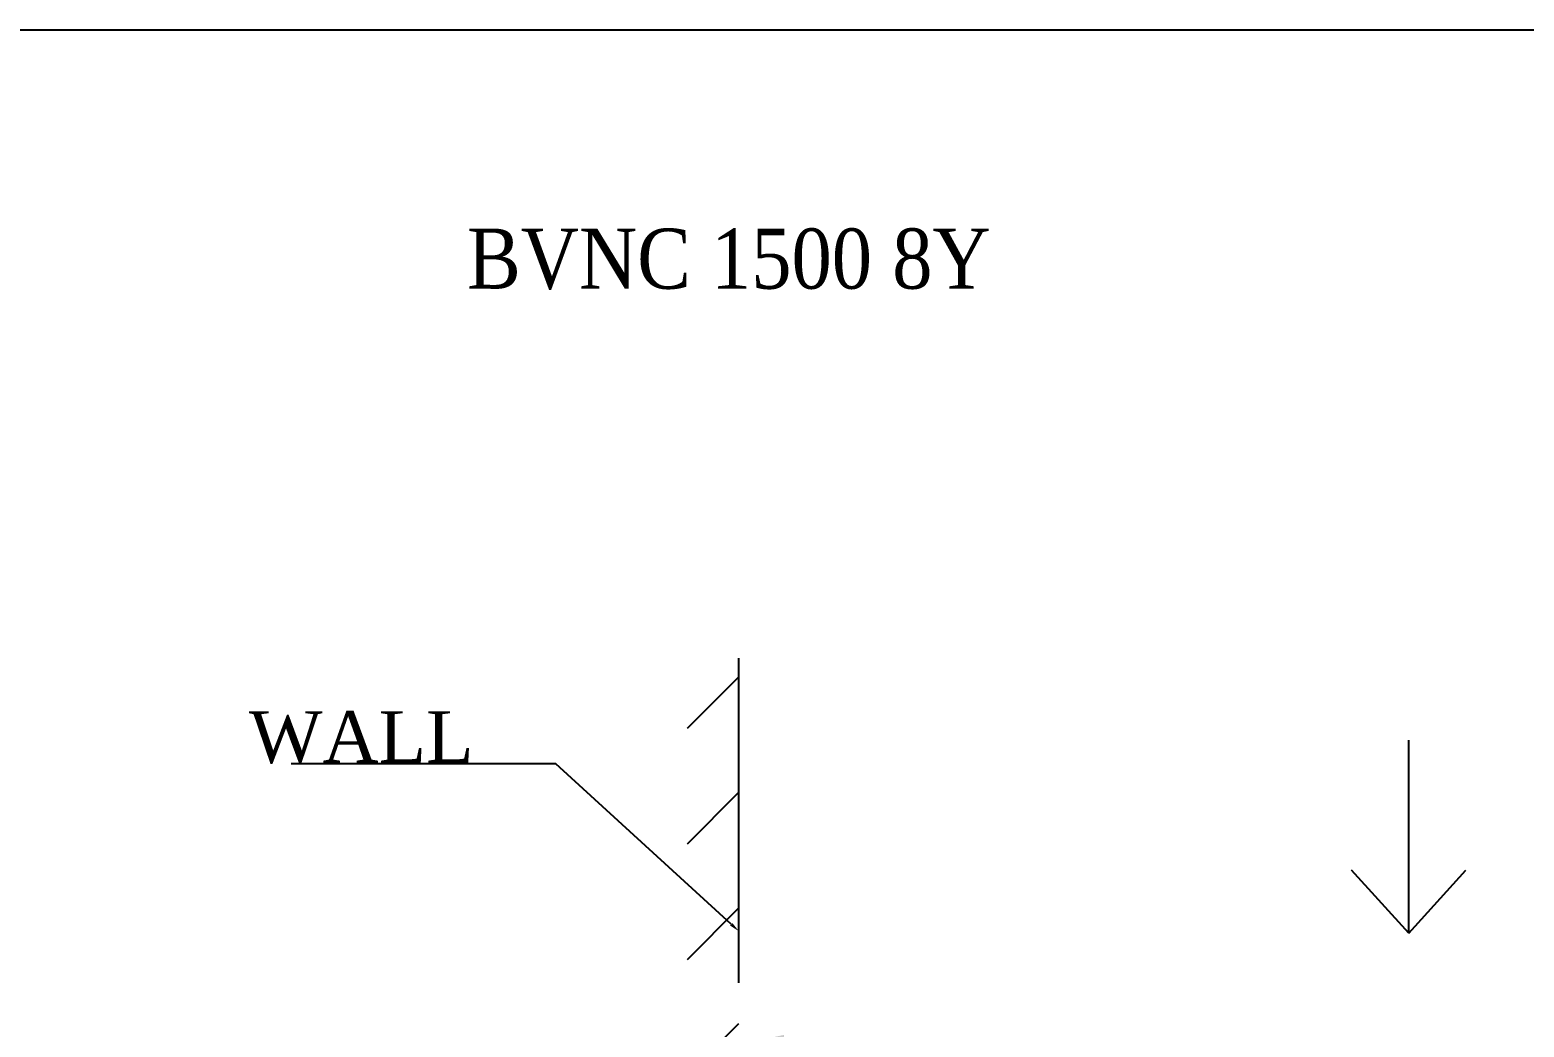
# Model space of a CAD drawing. Header units: millimetres. Extents: x 324 to 7054, y -67 to 2159.
# Drawn here: x 1094 to 1674, y 1772 to 2159 of the extents above; entities that cross this region are included whole.
import ezdxf
from ezdxf import colors
from ezdxf.entities.mleader import LeaderData, LeaderLine
from ezdxf.enums import TextEntityAlignment as Align
from ezdxf.math import Vec2, Vec3

# ---------------------------------------------------------------- set-up
doc = ezdxf.new("R2010")
doc.units = ezdxf.units.MM
doc.header["$LTSCALE"] = 153.67
doc.header["$PDMODE"] = 3
doc.header["$PDSIZE"] = 8
doc.layers.get('0').update_dxf_attribs({"linetype": 'CONTINUOUS'})
doc.layers.get('Defpoints').update_dxf_attribs({"linetype": 'CONTINUOUS'})
doc.styles.get("Standard").update_dxf_attribs({"font": 'times.ttf'})
doc.dimstyles.new('DIMSTYLE_1', dxfattribs={"dimtxt": 17.5, "dimasz": 17.5, "dimexe": 1.5, "dimexo": 1, "dimgap": 0.875, "dimtad": 1, "dimdsep": 46, "dimtxsty": 'Standard', "dimblk": '_FILLED', "dimblk1": '_FILLED', "dimblk2": '_FILLED', "dimcen": 0.09, "dimazin": 2, "dimtp": 0.01, "dimtm": 0.01, "dimtfac": 1, "dimtofl": 0, "dimtmove": 0, "dimatfit": 3, "dimldrblk": '_FILLED', "dimfxl": 1, "dimtolj": 1, "dimarcsym": 0})

# ---------------------------------------------------------------- blocks, each defined once
blk = doc.blocks.new('_FILLED')
at = {"color": 0, "linetype": 'ByBlock'}
blk.add_solid([(0, 0), (-1, 0.214), (-1, -0.214)], dxfattribs=at)
blk = doc.blocks.new('*D120')
at = {"color": 0, "linetype": 'Continuous', "lineweight": -2}
for p, q in [((1369.03, 1676.98), (1369.03, 1766.5)), ((1386.53, 1765), (2025.53, 1765)), ((2043.03, 1646.98), (2043.03, 1766.5))]:
    blk.add_line(p, q, dxfattribs=at)
at = {"layer": 'Defpoints', "color": 0}
for p in [(2043.03, 1765), (1369.03, 1675.98), (2043.03, 1645.98)]:
    blk.add_point(p, dxfattribs=at)
at = {"color": 0, "linetype": 'ByBlock', "lineweight": -2, "xscale": 17.5, "yscale": 17.5, "zscale": 17.5, "rotation": 180}
blk.add_blockref('_FILLED', (1369.03, 1765), dxfattribs=at)
at = {"color": 0, "linetype": 'ByBlock', "lineweight": -2, "xscale": 17.5, "yscale": 17.5, "zscale": 17.5}
blk.add_blockref('_FILLED', (2043.03, 1765), dxfattribs=at)
at = {"color": 0, "insert": (1725, 1789.21), "char_height": 17.5, "attachment_point": 2, "line_spacing_factor": 0.9}
blk.add_mtext('\\A1;\\A1;675', dxfattribs=at)

msp = doc.modelspace()

# ---------------------------------------------------------------- hatches: boundary and pattern name
h = msp.add_hatch()
h.set_pattern_fill('ANSI31', color=256, scale=10)
h.paths.add_polyline_path([(1250.64226, 1621.97699), (1250.64226, 1641.97699), (1349.03476, 1641.97699), (1349.03476, 1671.97699), (1349.03476, 1691.97699), (1349.03476, 1921.95399), (1369.03476, 1921.95399), (1369.03476, 1621.95399)])

# ---------------------------------------------------------------- linework, layer by layer
at = {"linetype": 'Continuous'}
for p, q in [((324, 2159), (2794, 2159)), ((1629.25974, 1808.24551), (1629.25974, 1883.24551)), ((1629.25974, 1808.24551), (1607.08658, 1832.73652)), ((1629.25974, 1808.24551), (1651.4329, 1832.73652))]:
    msp.add_line(p, q, dxfattribs=at)
msp.add_line((1369.03476, 1789), (1369.03476, 1915))

# ---------------------------------------------------------------- texts
at = {"linetype": 'Continuous', "width": 0.90807}
msp.add_text('BVNC 1500 8Y', height=23.3333333, dxfattribs=at).set_placement((1263.4806, 2058.52151), (1466.85461, 2058.52151), align=Align.FIT)

# ---------------------------------------------------------------- dimensions: what is measured, and where the dimension line sits
at = {"linetype": 'Continuous'}
dim = msp.add_linear_dim(base=(2043.03476, 1765), p1=(1369.03476, 1675.97699), p2=(2043.03476, 1645.97699), text='\\A1;675', dimstyle='DIMSTYLE_1', override={"dimtxsty": 'Standard'}, dxfattribs=at)
dim.commit()
dim.dimension.update_dxf_attribs({"geometry": '*D120', "text_midpoint": (1725, 1765), "dimtype": 160})

# ---------------------------------------------------------------- leaders
ml = msp.add_multileader_mtext('Standard')
ml.set_content('WALL')
ml.set_leader_properties(linetype='ByLayer')
ml.build(insert=Vec2(0, 0))
ml.multileader.update_dxf_attribs({"text_right_attachment_type": 6, "dogleg_length": 30})
ctx = ml.context
ctx.base_point, ctx.char_height, ctx.plane_origin = Vec3(1179.74621, 1884.2235), 20, Vec3(1369.03476, 1809)
ctx.right_attachment, ctx.text_align_type = 6, 2
notes = []
notes.append((ctx, [(0, (1, 1, 0), (1298, 1874), (-1, 0), 30, [(0, [(1369.03476, 1809)], 0, [])])]))
ctx.mtext.insert, ctx.mtext.alignment, ctx.mtext.flow_direction = Vec3(1266, 1894.44701), 3, 5
for ctx, leaders in notes:
    for number, flags, end, landing, length, lines in leaders:
        leader = LeaderData()
        leader.index, (leader.has_last_leader_line, leader.has_dogleg_vector, leader.attachment_direction) = number, flags
        leader.last_leader_point, leader.dogleg_vector, leader.dogleg_length = Vec3(end), Vec3(landing), length
        for number, points, colour, breaks in lines:
            line = LeaderLine()
            line.index, line.vertices, line.color, line.breaks = number, Vec3.list(points), colors.encode_raw_color(colour), breaks
            leader.lines.append(line)
        ctx.leaders.append(leader)

doc.saveas('drawing.dxf')
